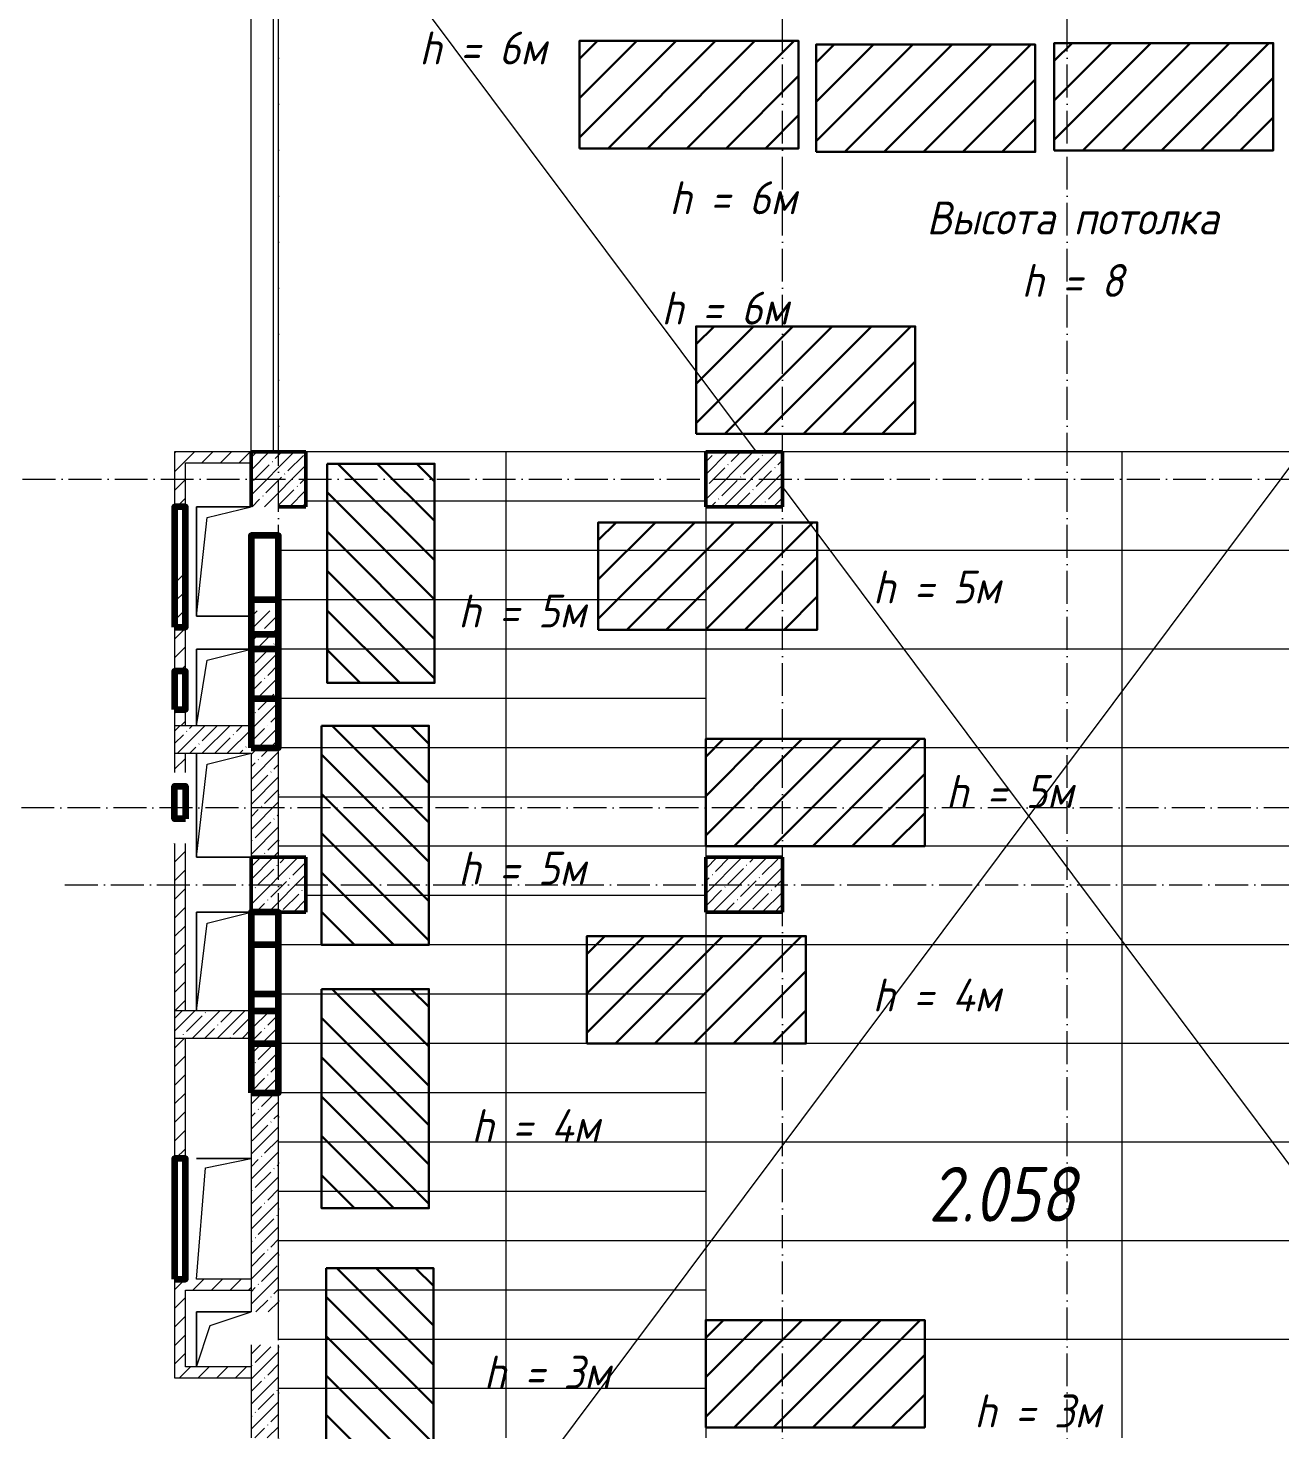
# Model space of a CAD drawing. Header units: millimetres. Extents: x -356862 to 418287, y 0 to 839748.
# Drawn here: x -8028 to 3401, y 476820 to 489616 of the extents above; entities that cross this region are included whole.
import ezdxf

# ---------------------------------------------------------------- set-up
doc = ezdxf.new("R2010")
doc.units = ezdxf.units.MM
doc.linetypes.add('50_200_ШТРИХ_1Т_ш5_п1_п1_', pattern=[700, 500, -100, 0, -100])
for name, color, linetype, lineweight in [('0) строит. леса', 20, 'Continuous', 30), ('9.7) Заделка 956 шт', 6, 'Continuous', 158), ('A-DETL-____-OTLN-4', 7, 'Continuous', 18), ('A-FLOR-____-OTLN', 7, 'Continuous', 9), ('A-GENM-____-OTLN', 7, 'Continuous', 9), ('A-WALL-____-MCUT-1', 7, 'Continuous', 9), ('A-WALL-____-PATT-1', 7, 'Continuous', 9), ('A-WALL-FNSH-MCUT-1', 7, 'Continuous', 9), ('I-WALL-____-OTLN', 7, 'Continuous', 9), ('S-COLS-____-MCUT', 7, 'Continuous', 50), ('S-COLS-____-OTLN', 7, 'Continuous', 9), ('S-GRID-____-OTLN-1', 7, '50_200_ШТРИХ_1Т_ш5_п1_п1_', 9), ('S-STRS-____-OTLN-1', 7, 'Continuous', 9), ('Марки помещений', 7, 'Continuous', 9)]:
    doc.layers.add(name, color=color, linetype=linetype, lineweight=lineweight)
doc.styles.add('ISOCPEUR_I', font='isocpeui.ttf', dxfattribs={"width": 0.9, "height": 2.5})
doc.styles.add('ISOCPEUR_I_3', font='isocpeui.ttf', dxfattribs={"width": 0.85, "height": 2.2})
pattern_1 = [(45, (-15591.66, 459015.94), (-114.0493, 114.0493), []), (45, (-15477.61, 459015.94), (-114.0493, 114.0493), [201.612, -40.322, 3.353, -36.97])]
pattern_2 = [(45, (-15591.66, 459015.94), (-84.8528, 84.8528), [])]

# ---------------------------------------------------------------- blocks, each defined once
blk = doc.blocks.new('BSC_Колонна _Прямоугольная - 500х500-V2-АР1_План отверстий 2 этажа в осях 1-64_А-ГГ')
at = {"layer": 'S-COLS-____-OTLN'}
h = blk.add_hatch(dxfattribs=at)
h.set_pattern_fill('FP_28', color=256, style=0, pattern_type=2)
h.set_pattern_definition([(45, (-9850, -26481.04), (-114.04925, 114.04925), []), (45, (-9735.95, -26481.04), (-114.04925, 114.04925), [201.613, -40.323, 3.353, -36.97])])
h.paths.add_polyline_path([(-250, -250), (250, -250), (250, 250), (-250, 250)], flags=0)
at = {"layer": 'S-COLS-____-MCUT'}
for p, q in [((250, 250), (-250, 250)), ((-250, 250), (-250, -250)), ((250, -250), (250, 250)), ((0, -250), (250, -250))]:
    blk.add_line(p, q, dxfattribs=at)
blk = doc.blocks.new('BSC_Колонна _Прямоугольная - 500х700-V5-АР1_План отверстий 2 этажа в осях 1-64_А-ГГ')
at = {"layer": 'S-COLS-____-OTLN'}
h = blk.add_hatch(dxfattribs=at)
h.set_pattern_fill('FP_31', color=256, style=0, pattern_type=2)
h.set_pattern_definition([(315, (-22781.04, 14100), (114.0493, 114.0493), []), (315, (-22781.04, 13985.95), (114.0493, 114.0493), [201.613, -40.323, 3.353, -36.97])])
h.paths.add_polyline_path([(-250, 350), (-250, -350), (250, -350), (250, 350)], flags=0)
at = {"layer": 'S-COLS-____-MCUT'}
for p, q in [((250, 350), (-250, 350)), ((-250, 350), (-250, -350)), ((250, -350), (250, 350)), ((-250, -350), (250, -350))]:
    blk.add_line(p, q, dxfattribs=at)
blk = doc.blocks.new('BSC_Колонна _Прямоугольная - 500х700-V6-АР1_План отверстий 2 этажа в осях 1-64_А-ГГ')
at = {"layer": 'S-COLS-____-OTLN'}
h = blk.add_hatch(dxfattribs=at)
h.set_pattern_fill('FP_32', color=256, style=0, pattern_type=2)
h.set_pattern_definition([(315, (-26481.04, 14100), (114.04925, 114.04925), []), (315, (-26481.04, 13985.95), (114.04925, 114.04925), [201.613, -40.323, 3.353, -36.97])])
h.paths.add_polyline_path([(-250, 350), (-250, -350), (250, -350), (250, 350)], flags=0)
at = {"layer": 'S-COLS-____-MCUT'}
for p, q in [((250, 350), (-250, 350)), ((-250, 350), (-250, -350)), ((250, -350), (250, 350)), ((-250, -350), (250, -350))]:
    blk.add_line(p, q, dxfattribs=at)
blk = doc.blocks.new('AR_Отверстие прямоугольное _в плите_ - AR_Отверстие прямоугольное _в плите_-30552728-АР1_План отверстий 2 этажа в осях 1-64_А-ГГ')
at = {"layer": 'A-GENM-____-OTLN'}
for p, q in [((250, 500), (-250, 500)), ((-250, 500), (-250, -500)), ((-250, -500), (-150, 400)), ((-150, 400), (250, 500)), ((-250, -500), (250, -500))]:
    blk.add_line(p, q, dxfattribs=at)
blk = doc.blocks.new('AR_Отверстие прямоугольное _в плите_ - AR_Отверстие прямоугольное _в плите_-30552824-АР1_План отверстий 2 этажа в осях 1-64_А-ГГ')
at = {"layer": 'A-GENM-____-OTLN'}
for p, q in [((250, 350), (-250, 350)), ((-250, 350), (-250, -350)), ((-150, 250), (250, 350)), ((-250, -350), (-150, 250))]:
    blk.add_line(p, q, dxfattribs=at)
blk = doc.blocks.new('AR_Отверстие прямоугольное _в плите_ - AR_Отверстие прямоугольное _в плите_-30552826-АР1_План отверстий 2 этажа в осях 1-64_А-ГГ')
at = {"layer": 'A-GENM-____-OTLN'}
for p, q in [((-250, 475), (-250, -475)), ((-150, 375), (250, 475)), ((-250, -475), (-150, 375)), ((-250, -475), (250, -475))]:
    blk.add_line(p, q, dxfattribs=at)
blk = doc.blocks.new('AR_Отверстие прямоугольное _в плите_ - AR_Отверстие прямоугольное _в плите_-V175-АР1_План отверстий 2 этажа в осях 1-64_А-ГГ')
at = {"layer": 'A-GENM-____-OTLN'}
for p, q in [((250, 450), (-250, 450)), ((-250, 450), (-250, -450)), ((-150, 350), (250, 450)), ((-250, -450), (-150, 350))]:
    blk.add_line(p, q, dxfattribs=at)
blk = doc.blocks.new('AR_Отверстие прямоугольное _в плите_ - AR_Отверстие прямоугольное _в плите_-V186-АР1_План отверстий 2 этажа в осях 1-64_А-ГГ')
at = {"layer": 'A-GENM-____-OTLN'}
for p, q in [((250, 250), (-250, 250)), ((-250, 250), (-250, -250)), ((-125, 125), (250, 250)), ((-250, -250), (-125, 125))]:
    blk.add_line(p, q, dxfattribs=at)
blk = doc.blocks.new('AR_Отверстие прямоугольное _в плите_ - AR_Отверстие прямоугольное _в плите_-30552711-АР1_План отверстий 2 этажа в осях 1-64_А-ГГ')
at = {"layer": 'A-GENM-____-OTLN'}
for p, q in [((250, 550), (-250, 550)), ((-167, 467), (250, 550)), ((-250, -550), (-167, 467))]:
    blk.add_line(p, q, dxfattribs=at)
blk = doc.blocks.new('2этаж')
at = {"layer": 'S-GRID-____-OTLN-1', "color": 251, "ltscale": 0.6, "true_color": 0x636466}
for p, q in [((-5741.7, 454533.3), (-5741.7, 508896.9)), ((-1141.7, 454533.3), (-1141.7, 508896.9)), ((1458.3, 454533.3), (1458.3, 508896.9)), ((-20260.4, 485497), (11116.1, 485497)), ((11116.1, 482497), (-20260.4, 482497)), ((-7691.7, 481797), (11116.1, 481797))]:
    blk.add_line(p, q, dxfattribs=at)

msp = doc.modelspace()

# ---------------------------------------------------------------- hatches: boundary and pattern name
at = {"layer": '0) строит. леса'}
h = msp.add_hatch(dxfattribs=at)
h.set_pattern_fill('ANSI31', color=256, scale=80)
h.set_pattern_definition([(45, (-2553.95, 634536.3), (-179.60512, 179.60512), [])])
h.paths.add_polyline_path([(-2994.1829, 488517.811), (-994.1829, 488517.811), (-994.1829, 489497.811), (-2994.1829, 489497.811)])
h = msp.add_hatch(dxfattribs=at)
h.set_pattern_fill('ANSI31', color=256, scale=80)
h.set_pattern_definition([(45, (-392.78, 634503.53), (-179.60512, 179.60512), [])])
h.paths.add_polyline_path([(-833.0135, 488485.0277), (1166.9865, 488485.0277), (1166.9865, 489465.0277), (-833.0135, 489465.0277)])
h = msp.add_hatch(dxfattribs=at)
h.set_pattern_fill('ANSI31', color=256, scale=80)
h.set_pattern_definition([(45, (1780.95, 634517.05), (-179.60512, 179.60512), [])])
h.paths.add_polyline_path([(1340.7238, 488498.5538), (3340.7238, 488498.5538), (3340.7238, 489478.5538), (1340.7238, 489478.5538)])
h = msp.add_hatch(dxfattribs=at)
h.set_pattern_fill('ANSI31', color=256, scale=80)
h.set_pattern_definition([(45, (-1488.45, 631930.85), (-179.60512, 179.60512), [])])
h.paths.add_polyline_path([(-1928.678, 485912.3487), (71.322, 485912.3487), (71.322, 486892.3487), (-1928.678, 486892.3487)])
h = msp.add_hatch(dxfattribs=at)
h.set_pattern_fill('ANSI31', color=256, scale=80, angle=-90)
h.set_pattern_definition([(315, (140721.5, 485199), (179.60512, 179.60512), [])])
h.paths.add_polyline_path([(-5296.9943, 485639.2378), (-5296.9943, 483639.2378), (-4316.9943, 483639.2378), (-4316.9943, 485639.2378)])
h = msp.add_hatch(dxfattribs=at)
h.set_pattern_fill('ANSI31', color=256, scale=80)
h.set_pattern_definition([(45, (-2382.9, 630142.62), (-179.60512, 179.60512), [])])
h.paths.add_polyline_path([(-2823.1313, 484124.1242), (-823.1313, 484124.1242), (-823.1313, 485104.1242), (-2823.1313, 485104.1242)])
h = msp.add_hatch(dxfattribs=at)
h.set_pattern_fill('ANSI31', color=256, scale=80, angle=-90)
h.set_pattern_definition([(315, (140669.55, 482806.91), (179.60512, 179.60512), [])])
h.paths.add_polyline_path([(-5348.9487, 483247.1435), (-5348.9487, 481247.1435), (-4368.9487, 481247.1435), (-4368.9487, 483247.1435)])
h = msp.add_hatch(dxfattribs=at)
h.set_pattern_fill('ANSI31', color=256, scale=80)
h.set_pattern_definition([(45, (-1401.43, 628165.8), (-179.60512, 179.60512), [])])
h.paths.add_polyline_path([(-1841.6634, 482147.3105), (158.3366, 482147.3105), (158.3366, 483127.3105), (-1841.6634, 483127.3105)])
h = msp.add_hatch(dxfattribs=at)
h.set_pattern_fill('ANSI31', color=256, scale=80)
h.set_pattern_definition([(45, (-2485.5, 626365.8), (-179.60512, 179.60512), [])])
h.paths.add_polyline_path([(-2925.7309, 480347.3105), (-925.7309, 480347.3105), (-925.7309, 481327.3105), (-2925.7309, 481327.3105)])
h = msp.add_hatch(dxfattribs=at)
h.set_pattern_fill('ANSI31', color=256, scale=80, angle=-90)
h.set_pattern_definition([(315, (140669.55, 480403.56), (179.60512, 179.60512), [])])
h.paths.add_polyline_path([(-5348.9487, 480843.7894), (-5348.9487, 478843.7894), (-4368.9487, 478843.7894), (-4368.9487, 480843.7894)])
h = msp.add_hatch(dxfattribs=at)
h.set_pattern_fill('ANSI31', color=256, scale=80, angle=-90)
h.set_pattern_definition([(315, (140711.51, 477856.91), (179.60512, 179.60512), [])])
h.paths.add_polyline_path([(-5306.9854, 478297.1435), (-5306.9854, 476297.1435), (-4326.9854, 476297.1435), (-4326.9854, 478297.1435)])
h = msp.add_hatch(dxfattribs=at)
h.set_pattern_fill('ANSI31', color=256, scale=80)
h.set_pattern_definition([(45, (-1401.43, 622861.57), (-179.60512, 179.60512), [])])
h.paths.add_polyline_path([(-1841.6634, 476843.0743), (158.3366, 476843.0743), (158.3366, 477823.0743), (-1841.6634, 477823.0743)])
at = {"layer": 'A-WALL-____-PATT-1'}
h = msp.add_hatch(dxfattribs=at)
h.set_pattern_fill('FP_4', color=256, style=0, pattern_type=2)
h.set_pattern_definition(pattern_2)
h.paths.add_polyline_path([(-5991.6634, 485646.983), (-5991.6634, 485746.983), (-6691.6634, 485746.983), (-6691.6634, 485646.983), (-6591.6634, 485646.983)], flags=0)
h = msp.add_hatch(dxfattribs=at)
h.set_pattern_fill('FP_4', color=256, style=0, pattern_type=2)
h.set_pattern_definition(pattern_2)
h.paths.add_polyline_path([(-6591.6634, 483246.983), (-6591.6634, 483416.983), (-6691.6634, 483416.983), (-6691.6634, 483246.983)], flags=0)
h.paths.add_polyline_path([(-6691.6634, 483716.983), (-6591.6634, 483716.983), (-6591.6634, 484721.983), (-6691.6634, 484721.983), (-6691.6634, 483831.6814)], flags=0)
h.paths.add_polyline_path([(-6691.6634, 485171.983), (-6591.6634, 485171.983), (-6591.6634, 485646.983), (-6691.6634, 485646.983)], flags=0)
h = msp.add_hatch(dxfattribs=at)
h.set_pattern_fill('FP_25', color=256, style=0, pattern_type=2)
h.set_pattern_definition(pattern_1)
h.paths.add_polyline_path([(-5741.6634, 482046.983), (-5741.6634, 484296.983), (-5991.6634, 484296.983), (-5991.6634, 482046.983)], flags=0)
h = msp.add_hatch(dxfattribs=at)
h.set_pattern_fill('FP_25', color=256, style=0, pattern_type=2)
h.set_pattern_definition(pattern_1)
h.paths.add_polyline_path([(-5991.6634, 482996.983), (-5991.6634, 483246.983), (-6691.6634, 483246.983), (-6691.6634, 482996.983)], flags=0)
h = msp.add_hatch(dxfattribs=at)
h.set_pattern_fill('FP_4', color=256, style=0, pattern_type=2)
h.set_pattern_definition(pattern_2)
h.paths.add_polyline_path([(-6691.6634, 480646.983), (-6591.6634, 480646.983), (-6591.6634, 482171.983), (-6691.6634, 482171.983), (-6691.6634, 482111.6934)], flags=0)
h.paths.add_polyline_path([(-6691.6634, 482821.983), (-6591.6634, 482821.983), (-6591.6634, 482996.983), (-6691.6634, 482996.983)], flags=0)
h = msp.add_hatch(dxfattribs=at)
h.set_pattern_fill('FP_25', color=256, style=0, pattern_type=2)
h.set_pattern_definition(pattern_1)
h.paths.add_polyline_path([(-5991.6634, 480396.983), (-5991.6634, 480646.983), (-6691.6634, 480646.983), (-6691.6634, 480396.983)], flags=0)
h = msp.add_hatch(dxfattribs=at)
h.set_pattern_fill('FP_25', color=256, style=0, pattern_type=2)
h.set_pattern_definition(pattern_1)
h.paths.add_polyline_path([(-5991.6634, 476746.983), (-5741.6634, 476746.983), (-5741.6634, 477596.983), (-5991.6634, 477596.983), (-5991.6634, 476951.7295)], flags=0)
h.paths.add_polyline_path([(-5991.6634, 477896.983), (-5741.6634, 477896.983), (-5741.6634, 480646.983), (-5991.6634, 480646.983), (-5991.6634, 480391.7054)], flags=0)
h = msp.add_hatch(dxfattribs=at)
h.set_pattern_fill('FP_4', color=256, style=0, pattern_type=2)
h.set_pattern_definition(pattern_2)
h.paths.add_polyline_path([(-6591.6634, 477396.983), (-6591.6634, 478196.983), (-6691.6634, 478196.983), (-6691.6634, 477396.983)], flags=0)
h.paths.add_polyline_path([(-6641.6634, 479296.983), (-6591.6634, 479296.983), (-6591.6634, 480396.983), (-6691.6634, 480396.983), (-6691.6634, 479296.983)], flags=0)
h = msp.add_hatch(dxfattribs=at)
h.set_pattern_fill('FP_4', color=256, style=0, pattern_type=2)
h.set_pattern_definition(pattern_2)
h.paths.add_polyline_path([(-6591.6634, 478096.983), (-5991.6634, 478096.983), (-5991.6634, 478196.983), (-6591.6634, 478196.983)], flags=0)
h = msp.add_hatch(dxfattribs=at)
h.set_pattern_fill('FP_4', color=256, style=0, pattern_type=2)
h.set_pattern_definition(pattern_2)
h.paths.add_polyline_path([(-5991.6634, 477296.983), (-5991.6634, 477396.983), (-6691.6634, 477396.983), (-6691.6634, 477296.983)], flags=0)
at = {"layer": 'S-COLS-____-OTLN'}
h = msp.add_hatch(dxfattribs=at)
h.set_pattern_fill('FP_25', color=256, style=0, pattern_type=2)
h.set_pattern_definition(pattern_1)
h.paths.add_polyline_path([(-5991.6634, 481546.983), (-5491.6634, 481546.983), (-5491.6634, 482046.983), (-5991.6634, 482046.983)], flags=0)

# ---------------------------------------------------------------- linework, layer by layer
at = {"layer": '0) строит. леса'}
for points in [[(-2994.1829, 488517.811), (-994.1829, 488517.811), (-994.1829, 489497.811), (-2994.1829, 489497.811)], [(-833.0135, 488485.0277), (1166.9865, 488485.0277), (1166.9865, 489465.0277), (-833.0135, 489465.0277)], [(1340.7238, 488498.5538), (3340.7238, 488498.5538), (3340.7238, 489478.5538), (1340.7238, 489478.5538)], [(-1928.678, 485912.3487), (71.322, 485912.3487), (71.322, 486892.3487), (-1928.678, 486892.3487)], [(-5296.9943, 485639.2378), (-5296.9943, 483639.2378), (-4316.9943, 483639.2378), (-4316.9943, 485639.2378)], [(-2823.1313, 484124.1242), (-823.1313, 484124.1242), (-823.1313, 485104.1242), (-2823.1313, 485104.1242)], [(-5348.9487, 483247.1435), (-5348.9487, 481247.1435), (-4368.9487, 481247.1435), (-4368.9487, 483247.1435)], [(-1841.6634, 482147.3105), (158.3366, 482147.3105), (158.3366, 483127.3105), (-1841.6634, 483127.3105)], [(-2925.7309, 480347.3105), (-925.7309, 480347.3105), (-925.7309, 481327.3105), (-2925.7309, 481327.3105)], [(-5348.9487, 480843.7894), (-5348.9487, 478843.7894), (-4368.9487, 478843.7894), (-4368.9487, 480843.7894)], [(-5306.9854, 478297.1435), (-5306.9854, 476297.1435), (-4326.9854, 476297.1435), (-4326.9854, 478297.1435)], [(-1841.6634, 476843.0743), (158.3366, 476843.0743), (158.3366, 477823.0743), (-1841.6634, 477823.0743)]]:
    msp.add_lwpolyline(points, close=True, dxfattribs=at)
at = {"layer": '9.7) Заделка 956 шт'}
for points in [[(-6691.6634, 484146.983), (-6591.6634, 484146.983), (-6591.6634, 485246.983), (-6691.6634, 485246.983)], [(-5991.6634, 484082.9585), (-5741.6634, 484082.9585), (-5741.6634, 484982.9585), (-5991.6634, 484982.9585)], [(-5991.6634, 483496.983), (-5741.6634, 483496.983), (-5741.6634, 484396.983), (-5991.6634, 484396.983)], [(-5991.6634, 483046.983), (-5741.6634, 483046.983), (-5741.6634, 483946.983), (-5991.6634, 483946.983)], [(-6691.6634, 483396.983), (-6591.6634, 483396.983), (-6591.6634, 483746.983), (-6691.6634, 483746.983)], [(-6591.6634, 482396.983), (-6691.6634, 482396.983), (-6691.6634, 482696.983), (-6591.6634, 482696.983)], [(-5991.6634, 480646.983), (-5741.6634, 480646.983), (-5741.6634, 481546.983), (-5991.6634, 481546.983)], [(-5991.6634, 480346.983), (-5741.6634, 480346.983), (-5741.6634, 481246.983), (-5991.6634, 481246.983)], [(-5991.6634, 479896.983), (-5741.6634, 479896.983), (-5741.6634, 480796.983), (-5991.6634, 480796.983)], [(-6691.6634, 478196.983), (-6591.6634, 478196.983), (-6591.6634, 479296.983), (-6691.6634, 479296.983)]]:
    msp.add_lwpolyline(points, close=True, dxfattribs=at)
at = {"layer": 'A-DETL-____-OTLN-4'}
for p, q in [((-5491.6634, 473596.983), (7708.3366, 491246.983)), ((-1378.3489, 485746.983), (-5491.6634, 491246.983)), ((7708.3366, 473596.983), (-1141.6634, 485430.5057))]:
    msp.add_line(p, q, dxfattribs=at)
at = {"layer": 'A-FLOR-____-OTLN'}
for p, q in [((-5741.6634, 485746.983), (-5741.6634, 491246.983)), ((-6491.6634, 485246.983), (-5991.6634, 485246.983)), ((-6491.6634, 484246.983), (-6491.6634, 485246.983)), ((-5991.6634, 484246.983), (-6491.6634, 484246.983)), ((-6491.6634, 483946.7289), (-5991.6634, 483946.7289)), ((-6491.6634, 483246.983), (-6491.6634, 483946.7289)), ((-6491.6634, 482046.983), (-6491.6634, 482996.983)), ((-5991.6634, 482046.983), (-6491.6634, 482046.983)), ((-6491.6634, 481546.983), (-5991.6634, 481546.983)), ((-6491.6634, 480646.983), (-6491.6634, 481546.983)), ((-6491.6634, 479296.983), (-5991.6634, 479296.983)), ((-6491.6634, 477896.983), (-5991.6634, 477896.983)), ((-6491.6634, 477396.983), (-6491.6634, 477896.983))]:
    msp.add_line(p, q, dxfattribs=at)
at = {"layer": 'A-WALL-____-MCUT-1'}
for p, q in [((-5991.6634, 484296.983), (-5991.6634, 483246.983)), ((-5741.6634, 482046.983), (-5741.6634, 484296.983)), ((-5991.6634, 483246.983), (-6691.6634, 483246.983)), ((-6691.6634, 483246.983), (-6691.6634, 482996.983)), ((-6691.6634, 482996.983), (-5991.6634, 482996.983)), ((-5991.6634, 482996.983), (-5991.6634, 482046.983)), ((-5991.6634, 482046.983), (-5741.6634, 482046.983)), ((-5991.6634, 480646.983), (-6691.6634, 480646.983)), ((-6691.6634, 480646.983), (-6691.6634, 480396.983)), ((-5741.6634, 477896.983), (-5741.6634, 480646.983)), ((-6691.6634, 480396.983), (-5991.6634, 480396.983)), ((-5991.6634, 480396.983), (-5991.6634, 477896.983)), ((-5991.6634, 477596.983), (-5991.6634, 476746.983)), ((-5741.6634, 476746.983), (-5741.6634, 477596.983))]:
    msp.add_line(p, q, dxfattribs=at)
at = {"layer": 'A-WALL-FNSH-MCUT-1'}
for p, q in [((-5991.6634, 485746.983), (-6691.6634, 485746.983)), ((-6691.6634, 485746.983), (-6691.6634, 485171.983)), ((-6591.6634, 485646.983), (-5991.6634, 485646.983)), ((-6591.6634, 485171.983), (-6591.6634, 485646.983)), ((-6691.6634, 484721.983), (-6691.6634, 483716.983)), ((-6591.6634, 483716.983), (-6591.6634, 484721.983)), ((-6691.6634, 483416.983), (-6691.6634, 483246.983)), ((-6591.6634, 483246.983), (-6591.6634, 483416.983)), ((-6691.6634, 482996.983), (-6691.6634, 482821.983)), ((-6591.6634, 482821.983), (-6591.6634, 482996.983)), ((-6691.6634, 482171.983), (-6691.6634, 480646.983)), ((-6591.6634, 480646.983), (-6591.6634, 482171.983)), ((-6691.6634, 480396.983), (-6691.6634, 479296.983)), ((-6591.6634, 479296.983), (-6591.6634, 480396.983)), ((-6691.6634, 478196.983), (-6691.6634, 477296.983)), ((-5991.6634, 478196.983), (-6491.6634, 478196.983)), ((-6591.6634, 478096.983), (-5991.6634, 478096.983)), ((-6591.6634, 477396.983), (-6591.6634, 478096.983)), ((-6691.6634, 477296.983), (-5991.6634, 477296.983)), ((-5991.6634, 477396.983), (-6591.6634, 477396.983))]:
    msp.add_line(p, q, dxfattribs=at)
at = {"layer": 'I-WALL-____-OTLN'}
for p, q in [((-5991.6634, 485746.983), (-5991.6634, 491246.983)), ((-5791.6634, 491246.983), (-5791.6634, 485746.983))]:
    msp.add_line(p, q, dxfattribs=at)
at = {"layer": 'S-COLS-____-MCUT'}
for p, q in [((-5491.6634, 482046.983), (-5991.6634, 482046.983)), ((-5991.6634, 482046.983), (-5991.6634, 481546.983)), ((-5491.6634, 481546.983), (-5491.6634, 482046.983)), ((-5741.6634, 481546.983), (-5491.6634, 481546.983))]:
    msp.add_line(p, q, dxfattribs=at)
at = {"layer": 'S-GRID-____-OTLN-1', "color": 251, "ltscale": 0.6, "true_color": 0x636466}
for p, q in [((-5741.6634, 454533.3346), (-5741.6634, 508896.9006)), ((-5741.6634, 454533.3346), (-5741.6634, 508896.9006)), ((-1141.6634, 454533.3346), (-1141.6634, 508896.9006)), ((-1141.6634, 454533.3346), (-1141.6634, 508896.9006)), ((1458.3366, 454533.3346), (1458.3366, 508896.9006)), ((1458.3366, 454533.3346), (1458.3366, 508896.9006)), ((-20260.4336, 485496.983), (11116.0758, 485496.983)), ((-20260.4336, 485496.983), (11116.0758, 485496.983)), ((11116.0758, 482496.983), (-20260.4336, 482496.983)), ((11116.0758, 482496.983), (-20260.4336, 482496.983)), ((-7691.6634, 481796.983), (11116.0758, 481796.983)), ((-7691.6634, 481796.983), (11116.0758, 481796.983))]:
    msp.add_line(p, q, dxfattribs=at)
at = {"layer": 'S-STRS-____-OTLN-1'}
for p, q in [((-1841.6634, 485746.983), (-5491.6634, 485746.983)), ((-1841.6634, 485746.983), (-5491.6634, 485746.983)), ((-3666.6634, 485746.983), (-3666.6634, 485296.983)), ((5758.3366, 485746.983), (-1141.6634, 485746.983)), ((5758.3366, 485746.983), (-1141.6634, 485746.983)), ((1958.3366, 485746.983), (1958.3366, 484846.983)), ((-1841.6634, 485296.983), (-5491.6634, 485296.983)), ((-1841.6634, 485296.983), (-5491.6634, 485296.983)), ((-3666.6634, 485296.983), (-3666.6634, 484846.983)), ((-1841.6634, 485246.983), (-1841.6634, 484846.983)), ((-1841.6634, 485246.983), (-1841.6634, 484846.983)), ((-1841.6634, 484846.983), (-5741.6634, 484846.983)), ((-1841.6634, 484846.983), (-5741.6634, 484846.983)), ((-3666.6634, 484846.983), (-3666.6634, 484396.983)), ((-1841.6634, 484846.983), (-1841.6634, 483946.983)), ((5758.3366, 484846.983), (-1841.6634, 484846.983)), ((5758.3366, 484846.983), (-1841.6634, 484846.983)), ((1958.3366, 484846.983), (1958.3366, 483946.983)), ((-1841.6634, 484396.983), (-5741.6634, 484396.983)), ((-1841.6634, 484396.983), (-5741.6634, 484396.983)), ((-3666.6634, 484396.983), (-3666.6634, 483946.983)), ((-1841.6634, 484396.983), (-1841.6634, 483946.983)), ((-1841.6634, 483946.983), (-5741.6634, 483946.983)), ((-1841.6634, 483946.983), (-5741.6634, 483946.983)), ((-3666.6634, 483946.983), (-3666.6634, 483496.983)), ((-1841.6634, 483946.983), (-1841.6634, 483046.983)), ((5758.3366, 483946.983), (-1841.6634, 483946.983)), ((5758.3366, 483946.983), (-1841.6634, 483946.983)), ((1958.3366, 483946.983), (1958.3366, 483046.983)), ((-1841.6634, 483496.983), (-5741.6634, 483496.983)), ((-1841.6634, 483496.983), (-5741.6634, 483496.983)), ((-3666.6634, 483496.983), (-3666.6634, 483046.983)), ((-1841.6634, 483496.983), (-1841.6634, 483046.983)), ((-1841.6634, 483046.983), (-5741.6634, 483046.983)), ((-1841.6634, 483046.983), (-5741.6634, 483046.983)), ((-3666.6634, 483046.983), (-3666.6634, 482596.983)), ((-1841.6634, 483046.983), (-1841.6634, 482146.983)), ((5758.3366, 483046.983), (-1841.6634, 483046.983)), ((5758.3366, 483046.983), (-1841.6634, 483046.983)), ((1958.3366, 483046.983), (1958.3366, 482146.983)), ((-1841.6634, 482596.983), (-5741.6634, 482596.983)), ((-1841.6634, 482596.983), (-5741.6634, 482596.983)), ((-3666.6634, 482596.983), (-3666.6634, 482146.983)), ((-1841.6634, 482596.983), (-1841.6634, 482146.983)), ((-1841.6634, 482146.983), (-5741.6634, 482146.983)), ((-1841.6634, 482146.983), (-5741.6634, 482146.983)), ((-3666.6634, 482146.983), (-3666.6634, 481696.983)), ((-1841.6634, 482146.983), (-1841.6634, 482046.983)), ((5758.3366, 482146.983), (-1841.6634, 482146.983)), ((5758.3366, 482146.983), (-1841.6634, 482146.983)), ((1958.3366, 482146.983), (1958.3366, 481246.983)), ((-1841.6634, 481696.983), (-5491.6634, 481696.983)), ((-1841.6634, 481696.983), (-5491.6634, 481696.983)), ((-3666.6634, 481696.983), (-3666.6634, 481246.983)), ((-1841.6634, 481546.983), (-1841.6634, 481246.983)), ((-1841.6634, 481546.983), (-1841.6634, 481246.983)), ((-1841.6634, 481246.983), (-5741.6634, 481246.983)), ((-1841.6634, 481246.983), (-5741.6634, 481246.983)), ((-3666.6634, 481246.983), (-3666.6634, 480796.983)), ((-1841.6634, 481246.983), (-1841.6634, 480346.983)), ((5758.3366, 481246.983), (-1841.6634, 481246.983)), ((5758.3366, 481246.983), (-1841.6634, 481246.983)), ((1958.3366, 481246.983), (1958.3366, 480346.983)), ((-1841.6634, 480796.983), (-5741.6634, 480796.983)), ((-1841.6634, 480796.983), (-5741.6634, 480796.983)), ((-3666.6634, 480796.983), (-3666.6634, 480346.983)), ((-1841.6634, 480796.983), (-1841.6634, 480346.983)), ((-1841.6634, 480346.983), (-5741.6634, 480346.983)), ((-1841.6634, 480346.983), (-5741.6634, 480346.983)), ((-3666.6634, 480346.983), (-3666.6634, 479896.983)), ((-1841.6634, 480346.983), (-1841.6634, 479446.983)), ((5758.3366, 480346.983), (-1841.6634, 480346.983)), ((5758.3366, 480346.983), (-1841.6634, 480346.983)), ((1958.3366, 480346.983), (1958.3366, 479446.983)), ((-1841.6634, 479896.983), (-5741.6634, 479896.983)), ((-1841.6634, 479896.983), (-5741.6634, 479896.983)), ((-3666.6634, 479896.983), (-3666.6634, 479446.983)), ((-1841.6634, 479896.983), (-1841.6634, 479446.983)), ((-1841.6634, 479446.983), (-5741.6634, 479446.983)), ((-1841.6634, 479446.983), (-5741.6634, 479446.983)), ((-3666.6634, 479446.983), (-3666.6634, 478996.983)), ((-1841.6634, 479446.983), (-1841.6634, 478546.983)), ((5758.3366, 479446.983), (-1841.6634, 479446.983)), ((5758.3366, 479446.983), (-1841.6634, 479446.983)), ((1958.3366, 479446.983), (1958.3366, 478546.983)), ((-1841.6634, 478996.983), (-5741.6634, 478996.983)), ((-1841.6634, 478996.983), (-5741.6634, 478996.983)), ((-3666.6634, 478996.983), (-3666.6634, 478546.983)), ((-1841.6634, 478996.983), (-1841.6634, 478546.983)), ((-1841.6634, 478546.983), (-5741.6634, 478546.983)), ((-1841.6634, 478546.983), (-5741.6634, 478546.983)), ((-3666.6634, 478546.983), (-3666.6634, 478096.983)), ((-1841.6634, 478546.983), (-1841.6634, 477646.983)), ((5758.3366, 478546.983), (-1841.6634, 478546.983)), ((5758.3366, 478546.983), (-1841.6634, 478546.983)), ((1958.3366, 478546.983), (1958.3366, 477646.983)), ((-1841.6634, 478096.983), (-5741.6634, 478096.983)), ((-1841.6634, 478096.983), (-5741.6634, 478096.983)), ((-3666.6634, 478096.983), (-3666.6634, 477646.983)), ((-1841.6634, 478096.983), (-1841.6634, 477646.983)), ((-1841.6634, 477646.983), (-5741.6634, 477646.983)), ((-1841.6634, 477646.983), (-5741.6634, 477646.983)), ((-3666.6634, 477646.983), (-3666.6634, 477196.983)), ((-1841.6634, 477646.983), (-1841.6634, 476746.983)), ((5758.3366, 477646.983), (-1841.6634, 477646.983)), ((5758.3366, 477646.983), (-1841.6634, 477646.983)), ((1958.3366, 477646.983), (1958.3366, 476746.983)), ((-1841.6634, 477196.983), (-5741.6634, 477196.983)), ((-1841.6634, 477196.983), (-5741.6634, 477196.983)), ((-3666.6634, 477196.983), (-3666.6634, 476746.983)), ((-1841.6634, 477196.983), (-1841.6634, 476746.983))]:
    msp.add_line(p, q, dxfattribs=at)

# ---------------------------------------------------------------- block references
at = {"color": 18, "true_color": 0x000000}
msp.add_blockref('2этаж', (0, 0), dxfattribs=at)
at = {"layer": 'A-GENM-____-OTLN'}
for name, p in [('AR_Отверстие прямоугольное _в плите_ - AR_Отверстие прямоугольное _в плите_-30552728-АР1_План отверстий 2 этажа в осях 1-64_А-ГГ', (-6241.6634, 484746.983)), ('AR_Отверстие прямоугольное _в плите_ - AR_Отверстие прямоугольное _в плите_-30552824-АР1_План отверстий 2 этажа в осях 1-64_А-ГГ', (-6241.6634, 483596.7289)), ('AR_Отверстие прямоугольное _в плите_ - AR_Отверстие прямоугольное _в плите_-30552826-АР1_План отверстий 2 этажа в осях 1-64_А-ГГ', (-6241.6634, 482521.983)), ('AR_Отверстие прямоугольное _в плите_ - AR_Отверстие прямоугольное _в плите_-V175-АР1_План отверстий 2 этажа в осях 1-64_А-ГГ', (-6241.6634, 481096.983)), ('AR_Отверстие прямоугольное _в плите_ - AR_Отверстие прямоугольное _в плите_-30552711-АР1_План отверстий 2 этажа в осях 1-64_А-ГГ', (-6241.6634, 478746.983)), ('AR_Отверстие прямоугольное _в плите_ - AR_Отверстие прямоугольное _в плите_-V186-АР1_План отверстий 2 этажа в осях 1-64_А-ГГ', (-6241.6634, 477646.983))]:
    msp.add_blockref(name, p, dxfattribs=at)
at = {"layer": 'S-COLS-____-OTLN'}
msp.add_blockref('BSC_Колонна _Прямоугольная - 500х500-V2-АР1_План отверстий 2 этажа в осях 1-64_А-ГГ', (-5741.6634, 485496.983), dxfattribs=at)
at = {"layer": 'S-COLS-____-OTLN', "rotation": 89.9999999999999}
for name, p in [('BSC_Колонна _Прямоугольная - 500х700-V6-АР1_План отверстий 2 этажа в осях 1-64_А-ГГ', (-1491.6634, 485496.983)), ('BSC_Колонна _Прямоугольная - 500х700-V5-АР1_План отверстий 2 этажа в осях 1-64_А-ГГ', (-1491.6634, 481796.983))]:
    msp.add_blockref(name, p, dxfattribs=at)

# ---------------------------------------------------------------- texts
at = {"color": 1, "char_height": 300, "width": 2817.723091, "attachment_point": 8, "line_spacing_factor": 1.139951, "style": 'ISOCPEUR_I'}
for s, insert in [('\\pxqc,t8.46667,16.93333,25.4,33.86667,42.33333,50.8,59.26667,67.73333,76.2,84.66667,93.13333,101.6,110.06667,118.53333,127,135.46667,143.93333,152.4,160.86667,169.33333,177.8,186.26667,194.73333,203.2,211.66667,220.13333,228.6,237.06667,245.53333,254,262.46667,270.93333;h = 6м', (-3874.8827, 489283.5788)), ('\\pxqc,t8.46667,16.93333,25.4,33.86667,42.33333,50.8,59.26667,67.73333,76.2,84.66667,93.13333,101.6,110.06667,118.53333,127,135.46667,143.93333,152.4,160.86667,169.33333,177.8,186.26667,194.73333,203.2,211.66667,220.13333,228.6,237.06667,245.53333,254,262.46667,270.93333;h = 6м', (-1591.7056, 487916.5468)), ('\\pxqc,t8.46667,16.93333,25.4,33.86667,42.33333,50.8,59.26667,67.73333,76.2,84.66667,93.13333,101.6,110.06667,118.53333,127,135.46667,143.93333,152.4,160.86667,169.33333,177.8,186.26667,194.73333,203.2,211.66667,220.13333,228.6,237.06667,245.53333,254,262.46667,270.93333;Высота потолка h = 8', (1508.747, 487161.6498)), ('\\pxqc,t8.46667,16.93333,25.4,33.86667,42.33333,50.8,59.26667,67.73333,76.2,84.66667,93.13333,101.6,110.06667,118.53333,127,135.46667,143.93333,152.4,160.86667,169.33333,177.8,186.26667,194.73333,203.2,211.66667,220.13333,228.6,237.06667,245.53333,254,262.46667,270.93333;h = 6м', (-1664.6908, 486909.0841)), ('\\pxqc,t8.46667,16.93333,25.4,33.86667,42.33333,50.8,59.26667,67.73333,76.2,84.66667,93.13333,101.6,110.06667,118.53333,127,135.46667,143.93333,152.4,160.86667,169.33333,177.8,186.26667,194.73333,203.2,211.66667,220.13333,228.6,237.06667,245.53333,254,262.46667,270.93333;h = 5м', (267.1982, 484364.1293)), ('\\pxqc,t8.46667,16.93333,25.4,33.86667,42.33333,50.8,59.26667,67.73333,76.2,84.66667,93.13333,101.6,110.06667,118.53333,127,135.46667,143.93333,152.4,160.86667,169.33333,177.8,186.26667,194.73333,203.2,211.66667,220.13333,228.6,237.06667,245.53333,254,262.46667,270.93333;h = 5м', (-3518.3296, 484144.3638)), ('\\pxqc,t8.46667,16.93333,25.4,33.86667,42.33333,50.8,59.26667,67.73333,76.2,84.66667,93.13333,101.6,110.06667,118.53333,127,135.46667,143.93333,152.4,160.86667,169.33333,177.8,186.26667,194.73333,203.2,211.66667,220.13333,228.6,237.06667,245.53333,254,262.46667,270.93333;h = 5м', (933.8878, 482497.4445)), ('\\pxqc,t8.46667,16.93333,25.4,33.86667,42.33333,50.8,59.26667,67.73333,76.2,84.66667,93.13333,101.6,110.06667,118.53333,127,135.46667,143.93333,152.4,160.86667,169.33333,177.8,186.26667,194.73333,203.2,211.66667,220.13333,228.6,237.06667,245.53333,254,262.46667,270.93333;h = 5м', (-3518.3296, 481797.4445)), ('\\pxqc,t8.46667,16.93333,25.4,33.86667,42.33333,50.8,59.26667,67.73333,76.2,84.66667,93.13333,101.6,110.06667,118.53333,127,135.46667,143.93333,152.4,160.86667,169.33333,177.8,186.26667,194.73333,203.2,211.66667,220.13333,228.6,237.06667,245.53333,254,262.46667,270.93333;h = 4м', (267.1982, 480639.4366)), ('\\pxqc,t8.46667,16.93333,25.4,33.86667,42.33333,50.8,59.26667,67.73333,76.2,84.66667,93.13333,101.6,110.06667,118.53333,127,135.46667,143.93333,152.4,160.86667,169.33333,177.8,186.26667,194.73333,203.2,211.66667,220.13333,228.6,237.06667,245.53333,254,262.46667,270.93333;h = 4м', (-3394.1224, 479447.4445)), ('\\pxqc,t8.46667,16.93333,25.4,33.86667,42.33333,50.8,59.26667,67.73333,76.2,84.66667,93.13333,101.6,110.06667,118.53333,127,135.46667,143.93333,152.4,160.86667,169.33333,177.8,186.26667,194.73333,203.2,211.66667,220.13333,228.6,237.06667,245.53333,254,262.46667,270.93333;h = 3м', (-3288.4844, 477197.4445)), ('\\pxqc,t8.46667,16.93333,25.4,33.86667,42.33333,50.8,59.26667,67.73333,76.2,84.66667,93.13333,101.6,110.06667,118.53333,127,135.46667,143.93333,152.4,160.86667,169.33333,177.8,186.26667,194.73333,203.2,211.66667,220.13333,228.6,237.06667,245.53333,254,262.46667,270.93333;h = 3м', (1189.3119, 476843.5359))]:
    msp.add_mtext(s, dxfattribs=dict(at, insert=insert))
at = {"layer": 'Марки помещений', "insert": (192.4881, 479221.5047), "char_height": 500, "width": 785.65375, "attachment_point": 1, "style": 'ISOCPEUR_I_3'}
msp.add_mtext('2.058', dxfattribs=at)

doc.saveas('drawing.dxf')
